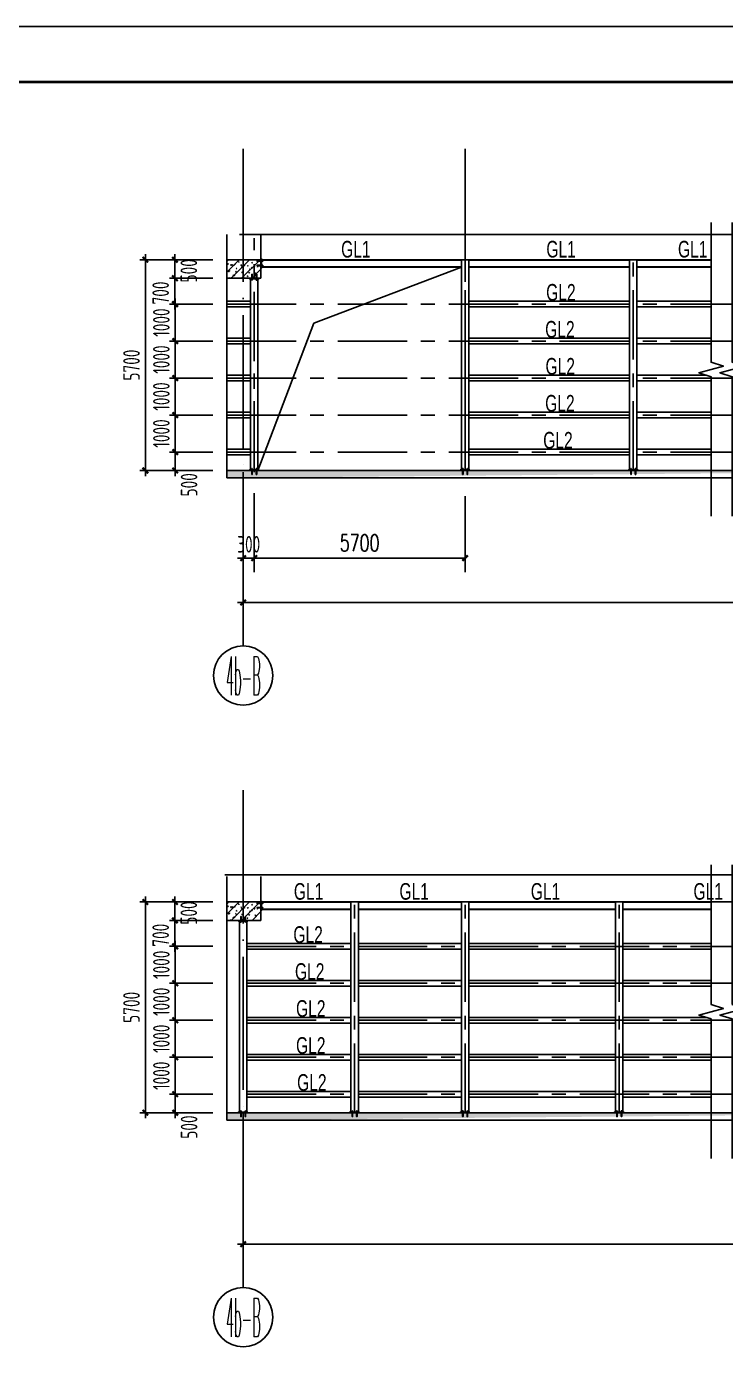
# Model space of a CAD drawing. Extents: x -803796 to -501762, y -1479216 to -846035.
# Drawn here: x -547859 to -528955, y -1169180 to -1133376 of the extents above; entities that cross this region are included whole.
import ezdxf
from ezdxf.enums import TextEntityAlignment as Align

# ---------------------------------------------------------------- set-up
doc = ezdxf.new("R2010")
doc.units = 0
doc.header["$LTSCALE"] = 1500
doc.linetypes.add('CENTER', pattern=[2, 1.25, -0.25, 0.25, -0.25])
doc.linetypes.add('XREF-GRID-04区$0$ACAD_ISO04W100', pattern=[30, 24, -3, 0, -3])
doc.layers.get('0').update_dxf_attribs({"linetype": 'CONTINUOUS'})
doc.layers.get('Defpoints').update_dxf_attribs({"linetype": 'CONTINUOUS'})
for name, color, linetype in [('AR-INT DECO', 140, 'CONTINUOUS'), ('AXIS', 253, 'CENTER'), ('BORDER', 7, 'CONTINUOUS'), ('DIM', 3, 'CONTINUOUS'), ('HATCH', 254, 'CONTINUOUS'), ('TEXT', 7, 'CONTINUOUS'), ('THIN', 7, 'CONTINUOUS'), ('XREF-GRID-01区$0$AXIS', 3, 'CONTINUOUS'), ('XREF-GRID-01区$0$PUB_DIM', 3, 'CONTINUOUS'), ('XREF-GRID-04区$0$A-DOTE', 14, 'XREF-GRID-04区$0$ACAD_ISO04W100')]:
    doc.layers.add(name, color=color, linetype=linetype)
doc.styles.add('TSSD_Dimension', font='Tssdeng.shx', dxfattribs={"width": 0.7, "bigfont": 'hztxt.shx'})
doc.styles.add('TSSD_Label', font='tj03-romans1.shx', dxfattribs={"width": 0.7, "bigfont": 'hztxt.shx'})
doc.styles.add('XREF-GRID-01区$0$_TCH_AXIS', font='COMPLEX', dxfattribs={"bigfont": 'GBCBIG'})
doc.styles.add('XREF-GRID-01区$0$_TCH_DIM_T3', font='SIMPLEX', dxfattribs={"width": 0.705882, "bigfont": 'GBCBIG'})
doc.dimstyles.new('TSSD_150_150', dxfattribs={"dimtxt": 450, "dimasz": 150, "dimexe": 150, "dimexo": 375, "dimgap": 150, "dimtad": 1, "dimdec": 0, "dimzin": 0, "dimdsep": 46, "dimtxsty": 'TSSD_Dimension', "dimblk": 'ARCHTICK', "dimblk1": 'ARCHTICK', "dimblk2": 'ARCHTICK', "dimcen": 0, "dimdle": 150, "dimclrt": 7, "dimadec": 0, "dimazin": 0, "dimtfac": 1, "dimtdec": 0, "dimtix": 1, "dimtmove": 2, "dimatfit": 3, "dimfxl": 1, "dimtolj": 1, "dimtzin": 0, "dimarcsym": 0})
doc.dimstyles.new('XREF-GRID-01区$0$_TCH_ARCH&&150', dxfattribs={"dimtxt": 446.25, "dimasz": 150, "dimexe": 375, "dimexo": 450, "dimgap": 189.375, "dimtad": 1, "dimdec": 0, "dimzin": 0, "dimdsep": 46, "dimtxsty": 'XREF-GRID-01区$0$_TCH_DIM_T3', "dimblk": 'XREF-GRID-01区$0$_ArchTick', "dimcen": 0.09, "dimclrt": 7, "dimazin": 2, "dimtfac": 1, "dimtdec": 0, "dimtix": 1, "dimtmove": 2, "dimatfit": 3, "dimfxl": 1, "dimtolj": 1, "dimtzin": 0, "dimarcsym": 0})

# ---------------------------------------------------------------- blocks, each defined once
blk = doc.blocks.new('_ArchTick')
at = {"color": 0, "linetype": 'ByBlock', "const_width": 0.4}
blk.add_lwpolyline([(-0.5, -0.5), (0.5, 0.5)], dxfattribs=at)
blk = doc.blocks.new('*D786')
at = {"layer": 'Defpoints', "color": 0, "transparency": 16777216}
for p in [(-543837, -1144883), (-542441, -1144883), (-542441, -1145383)]:
    blk.add_point(p, dxfattribs=at)
at = {"layer": 'DIM', "color": 0, "lineweight": -2, "transparency": 16777216}
for p, q in [((-542816, -1144883), (-543987, -1144883)), ((-543837, -1145533), (-543837, -1144733)), ((-542816, -1145383), (-543987, -1145383))]:
    blk.add_line(p, q, dxfattribs=at)
at = {"layer": 'DIM', "color": 0, "lineweight": -2, "transparency": 16777216, "xscale": 150, "yscale": 150, "zscale": 150}
for p, rotation in [((-543837, -1144883), 90), ((-543837, -1145383), 270)]:
    blk.add_blockref('_ArchTick', p, dxfattribs=dict(at, rotation=rotation))
at = {"layer": 'DIM', "color": 7, "transparency": 16777216, "insert": (-543462, -1145770), "char_height": 450, "attachment_point": 5, "rotation": 90, "style": 'TSSD_Dimension'}
blk.add_mtext('\\A1;500', dxfattribs=at)
blk = doc.blocks.new('*D787')
at = {"layer": 'Defpoints', "color": 0, "transparency": 16777216}
for p in [(-543837, -1143883), (-542441, -1143883), (-542441, -1144883)]:
    blk.add_point(p, dxfattribs=at)
at = {"layer": 'DIM', "color": 0, "lineweight": -2, "transparency": 16777216}
for p, q in [((-542816, -1143883), (-543987, -1143883)), ((-543837, -1143883), (-543837, -1143733)), ((-543837, -1144883), (-543837, -1143883)), ((-542816, -1144883), (-543987, -1144883)), ((-543837, -1144883), (-543837, -1145033))]:
    blk.add_line(p, q, dxfattribs=at)
at = {"layer": 'DIM', "color": 0, "lineweight": -2, "transparency": 16777216, "xscale": 150, "yscale": 150, "zscale": 150}
for p, rotation in [((-543837, -1143883), 270), ((-543837, -1144883), 90)]:
    blk.add_blockref('_ArchTick', p, dxfattribs=dict(at, rotation=rotation))
at = {"layer": 'DIM', "color": 7, "transparency": 16777216, "insert": (-544212, -1144383), "char_height": 450, "attachment_point": 5, "rotation": 90, "style": 'TSSD_Dimension'}
blk.add_mtext('\\A1;1000', dxfattribs=at)
blk = doc.blocks.new('*D788')
at = {"layer": 'Defpoints', "color": 0, "transparency": 16777216}
for p in [(-543837, -1142883), (-542441, -1142883), (-542441, -1143883)]:
    blk.add_point(p, dxfattribs=at)
at = {"layer": 'DIM', "color": 0, "lineweight": -2, "transparency": 16777216}
for p, q in [((-542816, -1142883), (-543987, -1142883)), ((-543837, -1142883), (-543837, -1142733)), ((-543837, -1143883), (-543837, -1142883)), ((-542816, -1143883), (-543987, -1143883)), ((-543837, -1143883), (-543837, -1144033))]:
    blk.add_line(p, q, dxfattribs=at)
at = {"layer": 'DIM', "color": 0, "lineweight": -2, "transparency": 16777216, "xscale": 150, "yscale": 150, "zscale": 150}
for p, rotation in [((-543837, -1142883), 270), ((-543837, -1143883), 90)]:
    blk.add_blockref('_ArchTick', p, dxfattribs=dict(at, rotation=rotation))
at = {"layer": 'DIM', "color": 7, "transparency": 16777216, "insert": (-544212, -1143383), "char_height": 450, "attachment_point": 5, "rotation": 90, "style": 'TSSD_Dimension'}
blk.add_mtext('\\A1;1000', dxfattribs=at)
blk = doc.blocks.new('*D789')
at = {"layer": 'Defpoints', "color": 0, "transparency": 16777216}
for p in [(-543837, -1141883), (-542441, -1141883), (-542441, -1142883)]:
    blk.add_point(p, dxfattribs=at)
at = {"layer": 'DIM', "color": 0, "lineweight": -2, "transparency": 16777216}
for p, q in [((-543837, -1141883), (-543837, -1141733)), ((-542816, -1141883), (-543987, -1141883)), ((-543837, -1142883), (-543837, -1141883)), ((-542816, -1142883), (-543987, -1142883)), ((-543837, -1142883), (-543837, -1143033))]:
    blk.add_line(p, q, dxfattribs=at)
at = {"layer": 'DIM', "color": 0, "lineweight": -2, "transparency": 16777216, "xscale": 150, "yscale": 150, "zscale": 150}
for p, rotation in [((-543837, -1141883), 270), ((-543837, -1142883), 90)]:
    blk.add_blockref('_ArchTick', p, dxfattribs=dict(at, rotation=rotation))
at = {"layer": 'DIM', "color": 7, "transparency": 16777216, "insert": (-544212, -1142383), "char_height": 450, "attachment_point": 5, "rotation": 90, "style": 'TSSD_Dimension'}
blk.add_mtext('\\A1;1000', dxfattribs=at)
blk = doc.blocks.new('*D790')
at = {"layer": 'Defpoints', "color": 0, "transparency": 16777216}
for p in [(-543837, -1140883), (-542441, -1140883), (-542441, -1141883)]:
    blk.add_point(p, dxfattribs=at)
at = {"layer": 'DIM', "color": 0, "lineweight": -2, "transparency": 16777216}
for p, q in [((-543837, -1140883), (-543837, -1140733)), ((-542816, -1140883), (-543987, -1140883)), ((-543837, -1141883), (-543837, -1140883)), ((-542816, -1141883), (-543987, -1141883)), ((-543837, -1141883), (-543837, -1142033))]:
    blk.add_line(p, q, dxfattribs=at)
at = {"layer": 'DIM', "color": 0, "lineweight": -2, "transparency": 16777216, "xscale": 150, "yscale": 150, "zscale": 150}
for p, rotation in [((-543837, -1140883), 270), ((-543837, -1141883), 90)]:
    blk.add_blockref('_ArchTick', p, dxfattribs=dict(at, rotation=rotation))
at = {"layer": 'DIM', "color": 7, "transparency": 16777216, "insert": (-544212, -1141383), "char_height": 450, "attachment_point": 5, "rotation": 90, "style": 'TSSD_Dimension'}
blk.add_mtext('\\A1;1000', dxfattribs=at)
blk = doc.blocks.new('*D791')
at = {"layer": 'Defpoints', "color": 0, "transparency": 16777216}
for p in [(-543844, -1140183), (-542441, -1140183), (-542441, -1140883)]:
    blk.add_point(p, dxfattribs=at)
at = {"layer": 'DIM', "color": 0, "lineweight": -2, "transparency": 16777216}
for p, q in [((-542816, -1140183), (-543994, -1140183)), ((-543844, -1141033), (-543844, -1140033)), ((-542816, -1140883), (-543994, -1140883))]:
    blk.add_line(p, q, dxfattribs=at)
at = {"layer": 'DIM', "color": 0, "lineweight": -2, "transparency": 16777216, "xscale": 150, "yscale": 150, "zscale": 150}
for p, rotation in [((-543844, -1140183), 90), ((-543844, -1140883), 270)]:
    blk.add_blockref('_ArchTick', p, dxfattribs=dict(at, rotation=rotation))
at = {"layer": 'DIM', "color": 7, "transparency": 16777216, "insert": (-544230, -1140583), "char_height": 450, "attachment_point": 5, "rotation": 90, "style": 'TSSD_Dimension'}
blk.add_mtext('\\A1;700', dxfattribs=at)
blk = doc.blocks.new('*D792')
at = {"layer": 'Defpoints', "color": 0, "transparency": 16777216}
for p in [(-542441, -1139683), (-544644, -1145383), (-542441, -1145383)]:
    blk.add_point(p, dxfattribs=at)
at = {"layer": 'DIM', "color": 0, "lineweight": -2, "transparency": 16777216}
for p, q in [((-544644, -1139533), (-544644, -1145533)), ((-542816, -1139683), (-544794, -1139683)), ((-542816, -1145383), (-544794, -1145383))]:
    blk.add_line(p, q, dxfattribs=at)
at = {"layer": 'DIM', "color": 0, "lineweight": -2, "transparency": 16777216, "xscale": 150, "yscale": 150, "zscale": 150}
for p, rotation in [((-544644, -1139683), 90), ((-544644, -1145383), 270)]:
    blk.add_blockref('_ArchTick', p, dxfattribs=dict(at, rotation=rotation))
at = {"layer": 'DIM', "color": 7, "transparency": 16777216, "insert": (-545019, -1142533), "char_height": 450, "attachment_point": 5, "rotation": 90, "style": 'TSSD_Dimension'}
blk.add_mtext('\\A1;5700', dxfattribs=at)
blk = doc.blocks.new('*D793')
at = {"layer": 'Defpoints', "color": 0, "transparency": 16777216}
for p in [(-542441, -1139683), (-543844, -1140183), (-542441, -1140183)]:
    blk.add_point(p, dxfattribs=at)
at = {"layer": 'DIM', "color": 0, "lineweight": -2, "transparency": 16777216}
for p, q in [((-543844, -1139533), (-543844, -1140333)), ((-542816, -1139683), (-543994, -1139683)), ((-542816, -1140183), (-543994, -1140183))]:
    blk.add_line(p, q, dxfattribs=at)
at = {"layer": 'DIM', "color": 0, "lineweight": -2, "transparency": 16777216, "xscale": 150, "yscale": 150, "zscale": 150}
for p, rotation in [((-543844, -1139683), 90), ((-543844, -1140183), 270)]:
    blk.add_blockref('_ArchTick', p, dxfattribs=dict(at, rotation=rotation))
at = {"layer": 'DIM', "color": 7, "transparency": 16777216, "insert": (-543469, -1139983), "char_height": 450, "attachment_point": 5, "rotation": 90, "style": 'TSSD_Dimension'}
blk.add_mtext('\\A1;500', dxfattribs=at)
blk = doc.blocks.new('A$C4FFD1A59')
at = {"layer": 'AR-INT DECO'}
for p, q in [((-513, 1623), (-513, 69)), ((-393, 1623), (-393, 69)), ((687, 1623), (687, 69)), ((807, 1623), (807, 69))]:
    blk.add_line(p, q, dxfattribs=at)
for points in [[(-1153, 1281), (1447, 1281), (1447, 1121), (-1153, 1121)], [(-513, 1623), (-393, 1623), (-393, 69), (-513, 69)], [(687, 1623), (807, 1623), (807, 69), (687, 69)]]:
    blk.add_lwpolyline(points, close=True, dxfattribs=at)
blk = doc.blocks.new('XREF-GRID-01区$0$_ArchTick')
at = {"color": 0, "linetype": 'ByBlock', "const_width": 0.4}
blk.add_lwpolyline([(-0.5, -0.5), (0.5, 0.5)], dxfattribs=at)
blk = doc.blocks.new('*D794')
at = {"layer": 'Defpoints', "color": 0, "transparency": 16777216}
for p in [(-541699, -1145625), (-535999, -1145625), (-535999, -1147753)]:
    blk.add_point(p, dxfattribs=at)
at = {"layer": 'XREF-GRID-01区$0$PUB_DIM', "color": 0, "lineweight": -2, "transparency": 16777216}
for p, q in [((-541699, -1146075), (-541699, -1148128)), ((-535999, -1146075), (-535999, -1148128)), ((-541699, -1147753), (-535999, -1147753))]:
    blk.add_line(p, q, dxfattribs=at)
at = {"layer": 'XREF-GRID-01区$0$PUB_DIM', "color": 0, "lineweight": -2, "transparency": 16777216, "xscale": 150, "yscale": 150, "zscale": 150, "rotation": 180}
blk.add_blockref('XREF-GRID-01区$0$_ArchTick', (-541699, -1147753), dxfattribs=at)
at = {"layer": 'XREF-GRID-01区$0$PUB_DIM', "color": 0, "lineweight": -2, "transparency": 16777216, "xscale": 150, "yscale": 150, "zscale": 150}
blk.add_blockref('XREF-GRID-01区$0$_ArchTick', (-535999, -1147753), dxfattribs=at)
at = {"layer": 'XREF-GRID-01区$0$PUB_DIM', "color": 7, "transparency": 16777216, "insert": (-538849, -1147341), "char_height": 446.2, "attachment_point": 5, "style": 'XREF-GRID-01区$0$_TCH_DIM_T3'}
blk.add_mtext('\\A1;5700', dxfattribs=at)
blk = doc.blocks.new('*D795')
at = {"layer": 'Defpoints', "color": 0, "transparency": 16777216}
for p in [(-541999, -1145156), (-510289, -1145156), (-510289, -1148953)]:
    blk.add_point(p, dxfattribs=at)
at = {"layer": 'DIM', "color": 0, "lineweight": -2, "transparency": 16777216}
for p, q in [((-541999, -1145531), (-541999, -1149103)), ((-510289, -1145531), (-510289, -1149103)), ((-542149, -1148953), (-510139, -1148953))]:
    blk.add_line(p, q, dxfattribs=at)
at = {"layer": 'DIM', "color": 0, "lineweight": -2, "transparency": 16777216, "xscale": 150, "yscale": 150, "zscale": 150, "rotation": 180}
blk.add_blockref('_ArchTick', (-541999, -1148953), dxfattribs=at)
at = {"layer": 'DIM', "color": 0, "lineweight": -2, "transparency": 16777216, "xscale": 150, "yscale": 150, "zscale": 150}
blk.add_blockref('_ArchTick', (-510289, -1148953), dxfattribs=at)
at = {"layer": 'DIM', "color": 7, "transparency": 16777216, "insert": (-526144, -1148578), "char_height": 450, "attachment_point": 5, "style": 'TSSD_Dimension'}
blk.add_mtext('\\A1;25500', dxfattribs=at)
blk = doc.blocks.new('*D812')
at = {"layer": 'Defpoints', "color": 0, "transparency": 16777216}
for p in [(-541999, -1162507), (-510289, -1162507), (-510289, -1166305)]:
    blk.add_point(p, dxfattribs=at)
at = {"layer": 'DIM', "color": 0, "lineweight": -2, "transparency": 16777216}
for p, q in [((-541999, -1162882), (-541999, -1166455)), ((-510289, -1162882), (-510289, -1166455)), ((-542149, -1166305), (-510139, -1166305))]:
    blk.add_line(p, q, dxfattribs=at)
at = {"layer": 'DIM', "color": 0, "lineweight": -2, "transparency": 16777216, "xscale": 150, "yscale": 150, "zscale": 150, "rotation": 180}
blk.add_blockref('_ArchTick', (-541999, -1166305), dxfattribs=at)
at = {"layer": 'DIM', "color": 0, "lineweight": -2, "transparency": 16777216, "xscale": 150, "yscale": 150, "zscale": 150}
blk.add_blockref('_ArchTick', (-510289, -1166305), dxfattribs=at)
at = {"layer": 'DIM', "color": 7, "transparency": 16777216, "insert": (-526144, -1165930), "char_height": 450, "attachment_point": 5, "style": 'TSSD_Dimension'}
blk.add_mtext('\\A1;25500', dxfattribs=at)
blk = doc.blocks.new('*D813')
at = {"layer": 'Defpoints', "color": 0, "transparency": 16777216}
for p in [(-541999, -1145625), (-541699, -1145625), (-541999, -1147753)]:
    blk.add_point(p, dxfattribs=at)
at = {"layer": 'DIM', "color": 0, "lineweight": -2, "transparency": 16777216}
for p, q in [((-541999, -1146000), (-541999, -1147903)), ((-541699, -1146000), (-541699, -1147903)), ((-541999, -1147753), (-542149, -1147753)), ((-541699, -1147753), (-541999, -1147753)), ((-541699, -1147753), (-541549, -1147753))]:
    blk.add_line(p, q, dxfattribs=at)
at = {"layer": 'DIM', "color": 0, "lineweight": -2, "transparency": 16777216, "xscale": 150, "yscale": 150, "zscale": 150}
blk.add_blockref('_ArchTick', (-541999, -1147753), dxfattribs=at)
at = {"layer": 'DIM', "color": 0, "lineweight": -2, "transparency": 16777216, "xscale": 150, "yscale": 150, "zscale": 150, "rotation": 180}
blk.add_blockref('_ArchTick', (-541699, -1147753), dxfattribs=at)
at = {"layer": 'DIM', "color": 7, "transparency": 16777216, "insert": (-541849, -1147378), "char_height": 450, "attachment_point": 5, "style": 'TSSD_Dimension'}
blk.add_mtext('\\A1;300', dxfattribs=at)
blk = doc.blocks.new('*D814')
at = {"layer": 'Defpoints', "color": 0, "transparency": 16777216}
for p in [(-543837, -1162250), (-542441, -1162250), (-542441, -1162750)]:
    blk.add_point(p, dxfattribs=at)
at = {"layer": 'DIM', "color": 0, "lineweight": -2, "transparency": 16777216}
for p, q in [((-543837, -1162900), (-543837, -1162100)), ((-542816, -1162250), (-543987, -1162250)), ((-542816, -1162750), (-543987, -1162750))]:
    blk.add_line(p, q, dxfattribs=at)
at = {"layer": 'DIM', "color": 0, "lineweight": -2, "transparency": 16777216, "xscale": 150, "yscale": 150, "zscale": 150}
for p, rotation in [((-543837, -1162250), 90), ((-543837, -1162750), 270)]:
    blk.add_blockref('_ArchTick', p, dxfattribs=dict(at, rotation=rotation))
at = {"layer": 'DIM', "color": 7, "transparency": 16777216, "insert": (-543462, -1163138), "char_height": 450, "attachment_point": 5, "rotation": 90, "style": 'TSSD_Dimension'}
blk.add_mtext('\\A1;500', dxfattribs=at)
blk = doc.blocks.new('*D815')
at = {"layer": 'Defpoints', "color": 0, "transparency": 16777216}
for p in [(-543837, -1161250), (-542441, -1161250), (-542441, -1162250)]:
    blk.add_point(p, dxfattribs=at)
at = {"layer": 'DIM', "color": 0, "lineweight": -2, "transparency": 16777216}
for p, q in [((-543837, -1161250), (-543837, -1161100)), ((-542816, -1161250), (-543987, -1161250)), ((-543837, -1162250), (-543837, -1161250)), ((-542816, -1162250), (-543987, -1162250)), ((-543837, -1162250), (-543837, -1162400))]:
    blk.add_line(p, q, dxfattribs=at)
at = {"layer": 'DIM', "color": 0, "lineweight": -2, "transparency": 16777216, "xscale": 150, "yscale": 150, "zscale": 150}
for p, rotation in [((-543837, -1161250), 270), ((-543837, -1162250), 90)]:
    blk.add_blockref('_ArchTick', p, dxfattribs=dict(at, rotation=rotation))
at = {"layer": 'DIM', "color": 7, "transparency": 16777216, "insert": (-544212, -1161750), "char_height": 450, "attachment_point": 5, "rotation": 90, "style": 'TSSD_Dimension'}
blk.add_mtext('\\A1;1000', dxfattribs=at)
blk = doc.blocks.new('*D816')
at = {"layer": 'Defpoints', "color": 0, "transparency": 16777216}
for p in [(-543837, -1160250), (-542441, -1160250), (-542441, -1161250)]:
    blk.add_point(p, dxfattribs=at)
at = {"layer": 'DIM', "color": 0, "lineweight": -2, "transparency": 16777216}
for p, q in [((-542816, -1160250), (-543987, -1160250)), ((-543837, -1160250), (-543837, -1160100)), ((-543837, -1161250), (-543837, -1160250)), ((-542816, -1161250), (-543987, -1161250)), ((-543837, -1161250), (-543837, -1161400))]:
    blk.add_line(p, q, dxfattribs=at)
at = {"layer": 'DIM', "color": 0, "lineweight": -2, "transparency": 16777216, "xscale": 150, "yscale": 150, "zscale": 150}
for p, rotation in [((-543837, -1160250), 270), ((-543837, -1161250), 90)]:
    blk.add_blockref('_ArchTick', p, dxfattribs=dict(at, rotation=rotation))
at = {"layer": 'DIM', "color": 7, "transparency": 16777216, "insert": (-544212, -1160750), "char_height": 450, "attachment_point": 5, "rotation": 90, "style": 'TSSD_Dimension'}
blk.add_mtext('\\A1;1000', dxfattribs=at)
blk = doc.blocks.new('*D817')
at = {"layer": 'Defpoints', "color": 0, "transparency": 16777216}
for p in [(-543837, -1159250), (-542441, -1159250), (-542441, -1160250)]:
    blk.add_point(p, dxfattribs=at)
at = {"layer": 'DIM', "color": 0, "lineweight": -2, "transparency": 16777216}
for p, q in [((-542816, -1159250), (-543987, -1159250)), ((-543837, -1159250), (-543837, -1159100)), ((-543837, -1160250), (-543837, -1159250)), ((-542816, -1160250), (-543987, -1160250)), ((-543837, -1160250), (-543837, -1160400))]:
    blk.add_line(p, q, dxfattribs=at)
at = {"layer": 'DIM', "color": 0, "lineweight": -2, "transparency": 16777216, "xscale": 150, "yscale": 150, "zscale": 150}
for p, rotation in [((-543837, -1159250), 270), ((-543837, -1160250), 90)]:
    blk.add_blockref('_ArchTick', p, dxfattribs=dict(at, rotation=rotation))
at = {"layer": 'DIM', "color": 7, "transparency": 16777216, "insert": (-544212, -1159750), "char_height": 450, "attachment_point": 5, "rotation": 90, "style": 'TSSD_Dimension'}
blk.add_mtext('\\A1;1000', dxfattribs=at)
blk = doc.blocks.new('*D818')
at = {"layer": 'Defpoints', "color": 0, "transparency": 16777216}
for p in [(-543837, -1158250), (-542441, -1158250), (-542441, -1159250)]:
    blk.add_point(p, dxfattribs=at)
at = {"layer": 'DIM', "color": 0, "lineweight": -2, "transparency": 16777216}
for p, q in [((-542816, -1158250), (-543987, -1158250)), ((-543837, -1158250), (-543837, -1158100)), ((-543837, -1159250), (-543837, -1158250)), ((-542816, -1159250), (-543987, -1159250)), ((-543837, -1159250), (-543837, -1159400))]:
    blk.add_line(p, q, dxfattribs=at)
at = {"layer": 'DIM', "color": 0, "lineweight": -2, "transparency": 16777216, "xscale": 150, "yscale": 150, "zscale": 150}
for p, rotation in [((-543837, -1158250), 270), ((-543837, -1159250), 90)]:
    blk.add_blockref('_ArchTick', p, dxfattribs=dict(at, rotation=rotation))
at = {"layer": 'DIM', "color": 7, "transparency": 16777216, "insert": (-544212, -1158750), "char_height": 450, "attachment_point": 5, "rotation": 90, "style": 'TSSD_Dimension'}
blk.add_mtext('\\A1;1000', dxfattribs=at)
blk = doc.blocks.new('*D819')
at = {"layer": 'Defpoints', "color": 0, "transparency": 16777216}
for p in [(-543844, -1157550), (-542441, -1157550), (-542441, -1158250)]:
    blk.add_point(p, dxfattribs=at)
at = {"layer": 'DIM', "color": 0, "lineweight": -2, "transparency": 16777216}
for p, q in [((-542816, -1157550), (-543994, -1157550)), ((-543844, -1158400), (-543844, -1157400)), ((-542816, -1158250), (-543994, -1158250))]:
    blk.add_line(p, q, dxfattribs=at)
at = {"layer": 'DIM', "color": 0, "lineweight": -2, "transparency": 16777216, "xscale": 150, "yscale": 150, "zscale": 150}
for p, rotation in [((-543844, -1157550), 90), ((-543844, -1158250), 270)]:
    blk.add_blockref('_ArchTick', p, dxfattribs=dict(at, rotation=rotation))
at = {"layer": 'DIM', "color": 7, "transparency": 16777216, "insert": (-544230, -1157950), "char_height": 450, "attachment_point": 5, "rotation": 90, "style": 'TSSD_Dimension'}
blk.add_mtext('\\A1;700', dxfattribs=at)
blk = doc.blocks.new('*D820')
at = {"layer": 'Defpoints', "color": 0, "transparency": 16777216}
for p in [(-542441, -1157050), (-544644, -1162750), (-542441, -1162750)]:
    blk.add_point(p, dxfattribs=at)
at = {"layer": 'DIM', "color": 0, "lineweight": -2, "transparency": 16777216}
for p, q in [((-542816, -1157050), (-544794, -1157050)), ((-544644, -1156900), (-544644, -1162900)), ((-542816, -1162750), (-544794, -1162750))]:
    blk.add_line(p, q, dxfattribs=at)
at = {"layer": 'DIM', "color": 0, "lineweight": -2, "transparency": 16777216, "xscale": 150, "yscale": 150, "zscale": 150}
for p, rotation in [((-544644, -1157050), 90), ((-544644, -1162750), 270)]:
    blk.add_blockref('_ArchTick', p, dxfattribs=dict(at, rotation=rotation))
at = {"layer": 'DIM', "color": 7, "transparency": 16777216, "insert": (-545019, -1159900), "char_height": 450, "attachment_point": 5, "rotation": 90, "style": 'TSSD_Dimension'}
blk.add_mtext('\\A1;5700', dxfattribs=at)
blk = doc.blocks.new('*D821')
at = {"layer": 'Defpoints', "color": 0, "transparency": 16777216}
for p in [(-542441, -1157050), (-543844, -1157550), (-542441, -1157550)]:
    blk.add_point(p, dxfattribs=at)
at = {"layer": 'DIM', "color": 0, "lineweight": -2, "transparency": 16777216}
for p, q in [((-542816, -1157050), (-543994, -1157050)), ((-543844, -1156900), (-543844, -1157700)), ((-542816, -1157550), (-543994, -1157550))]:
    blk.add_line(p, q, dxfattribs=at)
at = {"layer": 'DIM', "color": 0, "lineweight": -2, "transparency": 16777216, "xscale": 150, "yscale": 150, "zscale": 150}
for p, rotation in [((-543844, -1157050), 90), ((-543844, -1157550), 270)]:
    blk.add_blockref('_ArchTick', p, dxfattribs=dict(at, rotation=rotation))
at = {"layer": 'DIM', "color": 7, "transparency": 16777216, "insert": (-543469, -1157350), "char_height": 450, "attachment_point": 5, "rotation": 90, "style": 'TSSD_Dimension'}
blk.add_mtext('\\A1;500', dxfattribs=at)

msp = doc.modelspace()

# ---------------------------------------------------------------- hatches: boundary and pattern name
at = {"layer": 'HATCH'}
h = msp.add_hatch(dxfattribs=at)
h.set_pattern_fill('ARMOREDW', color=256, scale=25, style=0)
h.set_pattern_definition([(50, (11384.17, -278174.54), (179.315046, -15.688034), [18.75, -206.25]), (355, (11384.17, -278174.54), (-34.687833, 188.048033), [15, -165]), (100.4514, (11399.11, -278175.85), (144.627345, 172.359886), [15.935047, -175.285528]), (46.1842, (11384.17, -278124.54), (266.81026, -41.379754), [28.125, -309.375]), (96.6356, (11406.4, -278128), (233.665676, 243.52947), [23.90257, -262.92825]), (351.1842, (11384.17, -278124.54), (233.66549, 243.52965), [22.5, -247.5]), (21, (11409.17, -278137.04), (149.226763, -100.654723), [18.75, -206.25]), (326, (11409.17, -278137.04), (60.828833, 181.28751), [15, -165]), (71.4514, (11421.6, -278145.43), (210.055657, 80.632624), [15.935047, -175.285528]), (45, (11384.17, -278174.54), (-141.421356, 141.421356), [])])
h.paths.add_polyline_path([(-541517.9, -1139683.3), (-541517.9, -1140183.3), (-542441.3, -1140183.3), (-542441.3, -1139683.3)])
h = msp.add_hatch(dxfattribs=at)
h.set_pattern_fill('ARMOREDW', color=256, scale=25, style=0)
h.set_pattern_definition([(50, (8776.54, -278174.54), (179.315046, -15.688034), [18.75, -206.25]), (355, (8776.54, -278174.54), (-34.687833, 188.048033), [15, -165]), (100.4514, (8791.48, -278175.85), (144.627345, 172.359886), [15.935047, -175.285528]), (46.1842, (8776.54, -278124.54), (266.81026, -41.379754), [28.125, -309.375]), (96.6356, (8798.77, -278128), (233.665676, 243.52947), [23.90257, -262.92825]), (351.1842, (8776.54, -278124.54), (233.66549, 243.52965), [22.5, -247.5]), (21, (8801.54, -278137.04), (149.226763, -100.654723), [18.75, -206.25]), (326, (8801.54, -278137.04), (60.828833, 181.28751), [15, -165]), (71.4514, (8813.97, -278145.43), (210.055657, 80.632624), [15.935047, -175.285528]), (45, (8776.54, -278174.54), (-141.421356, 141.421356), [])])
h.paths.add_polyline_path([(-528644.9, -1145383.3), (-528644.9, -1145583.3), (-509851.7, -1145583.3), (-509851.7, -1145383.3)])
edge = h.paths.add_edge_path()
edge.add_line((-542441.3, -1145383.3), (-542441.3, -1145583.3))
edge.add_line((-542441.3, -1145583.3), (-520976.4, -1145383.3))
edge.add_line((-520976.4, -1145383.3), (-541973, -1145383.3))
edge.add_line((-541973, -1145383.3), (-536618, -1145383.3))
edge.add_line((-536618, -1145383.3), (-529177.2, -1145383.3))
h = msp.add_hatch(dxfattribs=at)
h.set_pattern_fill('ARMOREDW', color=256, scale=25, style=0)
h.set_pattern_definition([(50, (11384.17, -295541.69), (179.315046, -15.688034), [18.75, -206.25]), (355, (11384.17, -295541.69), (-34.687833, 188.048033), [15, -165]), (100.4514, (11399.11, -295543), (144.627345, 172.359886), [15.935047, -175.285528]), (46.1842, (11384.17, -295491.69), (266.81026, -41.379754), [28.125, -309.375]), (96.6356, (11406.4, -295495.14), (233.665676, 243.52947), [23.90257, -262.92825]), (351.1842, (11384.17, -295491.7), (233.66549, 243.52965), [22.5, -247.5]), (21, (11409.17, -295504.19), (149.226763, -100.654723), [18.75, -206.25]), (326, (11409.17, -295504.19), (60.828833, 181.28751), [15, -165]), (71.4514, (11421.6, -295512.58), (210.055657, 80.632624), [15.935047, -175.285528]), (45, (11384.17, -295541.69), (-141.421356, 141.421356), [])])
h.paths.add_polyline_path([(-541517.9, -1157050.4), (-541517.9, -1157550.4), (-542441.3, -1157550.4), (-542441.3, -1157050.4)])
h = msp.add_hatch(dxfattribs=at)
h.set_pattern_fill('ARMOREDW', color=256, scale=25, style=0)
h.set_pattern_definition([(50, (8776.54, -295541.69), (179.315046, -15.688034), [18.75, -206.25]), (355, (8776.54, -295541.69), (-34.687833, 188.048033), [15, -165]), (100.4514, (8791.48, -295543), (144.627345, 172.359886), [15.935047, -175.285528]), (46.1842, (8776.54, -295491.69), (266.81026, -41.379754), [28.125, -309.375]), (96.6356, (8798.77, -295495.14), (233.665676, 243.52947), [23.90257, -262.92825]), (351.1842, (8776.54, -295491.7), (233.66549, 243.52965), [22.5, -247.5]), (21, (8801.54, -295504.19), (149.226763, -100.654723), [18.75, -206.25]), (326, (8801.54, -295504.19), (60.828833, 181.28751), [15, -165]), (71.4514, (8813.97, -295512.58), (210.055657, 80.632624), [15.935047, -175.285528]), (45, (8776.54, -295541.69), (-141.421356, 141.421356), [])])
h.paths.add_polyline_path([(-528644.9, -1162750.4), (-528644.9, -1162950.4), (-509851.7, -1162950.4), (-509851.7, -1162750.4)])
edge = h.paths.add_edge_path()
edge.add_line((-542441.3, -1162750.4), (-542441.3, -1162950.4))
edge.add_line((-542441.3, -1162950.4), (-520976.4, -1162750.4))
edge.add_line((-520976.4, -1162750.4), (-541973, -1162750.4))
edge.add_line((-541973, -1162750.4), (-536618, -1162750.4))
edge.add_line((-536618, -1162750.4), (-529177.2, -1162750.4))

# ---------------------------------------------------------------- linework, layer by layer
for p, q in [((-540086.7, -1141399.1, -3.1), (-536098.6, -1139883.3, -3.1)), ((-541598.6, -1145383.3, -3.1), (-540086.7, -1141399.1, -3.1))]:
    msp.add_line(p, q)
at = {"layer": 'AR-INT DECO'}
for p, q in [((-542441.3, -1145583.3, -3.1), (-542441.3, -1138997.4, -3.1)), ((-541517.9, -1140183.3, -3.1), (-541517.9, -1138997.4, -3.1)), ((-541517.9, -1139683.3, -3.1), (-542441.3, -1139683.3, -3.1)), ((-542057.2, -1139683.3, -3.1), (-541517.9, -1139683.3, -3.1)), ((-541501.9, -1139683.3, -3.1), (-529344.1, -1139683.3, -3.1)), ((-541501.9, -1139691.3, -3.1), (-536098.6, -1139691.3, -3.1)), ((-541501.9, -1139875.3, -3.1), (-536098.6, -1139875.3, -3.1)), ((-541501.9, -1139883.3, -3.1), (-536098.6, -1139883.3, -3.1)), ((-536098.6, -1145383.3, -3.1), (-536098.6, -1139683.3, -3.1)), ((-536057.2, -1139683.3, -3.1), (-535857.2, -1139683.3, -3.1)), ((-535898.6, -1145383.3, -3.1), (-535898.6, -1139683.3, -3.1)), ((-535898.6, -1139691.3, -3.1), (-531549.6, -1139691.3, -3.1)), ((-535898.6, -1139875.3, -3.1), (-531549.6, -1139875.3, -3.1)), ((-535898.6, -1139883.3, -3.1), (-531549.6, -1139883.3, -3.1)), ((-531549.6, -1145383.3, -3.1), (-531549.6, -1139683.3, -3.1)), ((-531349.6, -1145383.3, -3.1), (-531349.6, -1139683.3, -3.1)), ((-531349.6, -1139683.3, -3.1), (-531308.2, -1139683.3, -3.1)), ((-531349.6, -1139691.3, -3.1), (-529344.1, -1139691.3, -3.1)), ((-531349.6, -1139875.3, -3.1), (-529344.1, -1139875.3, -3.1)), ((-531349.6, -1139883.3, -3.1), (-529344.1, -1139883.3, -3.1)), ((-541517.9, -1140183.3, -3.1), (-542441.3, -1140183.3, -3.1)), ((-541798.6, -1145383.3, -3.1), (-541798.6, -1140183.3, -3.1)), ((-541598.6, -1145383.3, -3.1), (-541598.6, -1140183.3, -3.1)), ((-542441.3, -1140807.3, -3.1), (-541798.6, -1140807.3, -3.1)), ((-542441.3, -1140959.3, -3.1), (-541798.6, -1140959.3, -3.1)), ((-535898.6, -1140807.3, -3.1), (-531549.6, -1140807.3, -3.1)), ((-535898.6, -1140959.3, -3.1), (-531549.6, -1140959.3, -3.1)), ((-531349.6, -1140807.3, -3.1), (-529344.1, -1140807.3, -3.1)), ((-531349.6, -1140959.3, -3.1), (-529344.1, -1140959.3, -3.1)), ((-542441.3, -1141807.3, -3.1), (-541798.6, -1141807.3, -3.1)), ((-535898.6, -1141807.3, -3.1), (-531549.6, -1141807.3, -3.1)), ((-531349.6, -1141807.3, -3.1), (-529344.1, -1141807.3, -3.1)), ((-542441.3, -1141959.3, -3.1), (-541798.6, -1141959.3, -3.1)), ((-535898.6, -1141959.3, -3.1), (-531549.6, -1141959.3, -3.1)), ((-531349.6, -1141959.3, -3.1), (-529344.1, -1141959.3, -3.1)), ((-542441.3, -1142807.3, -3.1), (-541798.6, -1142807.3, -3.1)), ((-535898.6, -1142807.3, -3.1), (-531549.6, -1142807.3, -3.1)), ((-531349.6, -1142807.3, -3.1), (-529465.9, -1142807.3, -3.1)), ((-542441.3, -1142959.3, -3.1), (-541798.6, -1142959.3, -3.1)), ((-535898.6, -1142959.3, -3.1), (-531549.6, -1142959.3, -3.1)), ((-531349.6, -1142959.3, -3.1), (-529344.1, -1142959.3, -3.1)), ((-542441.3, -1143807.3, -3.1), (-541798.6, -1143807.3, -3.1)), ((-535898.6, -1143807.3, -3.1), (-531549.6, -1143807.3, -3.1)), ((-531349.6, -1143807.3, -3.1), (-529344.1, -1143807.3, -3.1)), ((-542441.3, -1143959.3, -3.1), (-541798.6, -1143959.3, -3.1)), ((-535898.6, -1143959.3, -3.1), (-531549.6, -1143959.3, -3.1)), ((-531349.6, -1143959.3, -3.1), (-529344.1, -1143959.3, -3.1)), ((-542441.3, -1144807.3, -3.1), (-541798.6, -1144807.3, -3.1)), ((-542441.3, -1144959.3, -3.1), (-541798.6, -1144959.3, -3.1)), ((-535898.6, -1144807.3, -3.1), (-531549.6, -1144807.3, -3.1)), ((-535898.6, -1144959.3, -3.1), (-531549.6, -1144959.3, -3.1)), ((-531349.6, -1144807.3, -3.1), (-529344.1, -1144807.3, -3.1)), ((-531349.6, -1144959.3, -3.1), (-529344.1, -1144959.3, -3.1)), ((-542441.3, -1145383.3, -3.1), (-518902.9, -1145383.3, -3.1)), ((-542441.3, -1145583.3, -3.1), (-518902.9, -1145583.3, -3.1)), ((-542441.3, -1162950.4, -3.1), (-542441.3, -1156364.5, -3.1)), ((-541517.9, -1157550.4, -3.1), (-541517.9, -1156364.5, -3.1)), ((-541517.9, -1157050.4, -3.1), (-542441.3, -1157050.4, -3.1)), ((-542057.2, -1157050.4, -3.1), (-541517.9, -1157050.4, -3.1)), ((-541501.9, -1157050.4, -3.1), (-526854.8, -1157050.4, -3.1)), ((-541501.9, -1157058.4, -3.1), (-539084.8, -1157058.4, -3.1)), ((-539084.8, -1162750.4, -3.1), (-539084.8, -1157050.4, -3.1)), ((-539084.8, -1157050.4, -3.1), (-538884.8, -1157050.4, -3.1)), ((-538884.8, -1162750.4, -3.1), (-538884.8, -1157050.4, -3.1)), ((-538884.8, -1157058.4, -3.1), (-536098.6, -1157058.4, -3.1)), ((-536098.6, -1162750.4, -3.1), (-536098.6, -1157050.4, -3.1)), ((-536098.6, -1157050.4, -3.1), (-535898.6, -1157050.4, -3.1)), ((-535898.6, -1162750.4, -3.1), (-535898.6, -1157050.4, -3.1)), ((-535898.6, -1157058.4, -3.1), (-531929, -1157058.4, -3.1)), ((-531929, -1162750.4, -3.1), (-531929, -1157050.4, -3.1)), ((-531929, -1157050.4, -3.1), (-531729, -1157050.4, -3.1)), ((-531729, -1162750.4, -3.1), (-531729, -1157050.4, -3.1)), ((-531729, -1157058.4, -3.1), (-529344.1, -1157058.4, -3.1)), ((-541517.9, -1157550.4, -3.1), (-542441.3, -1157550.4, -3.1)), ((-542098.6, -1162750.4, -3.1), (-542098.6, -1157550.4, -3.1)), ((-541898.6, -1162750.4, -3.1), (-541898.6, -1157550.4, -3.1)), ((-541501.9, -1157242.4, -3.1), (-539084.8, -1157242.4, -3.1)), ((-541501.9, -1157250.4, -3.1), (-539084.8, -1157250.4, -3.1)), ((-538884.8, -1157242.4, -3.1), (-536098.6, -1157242.4, -3.1)), ((-538884.8, -1157250.4, -3.1), (-536098.6, -1157250.4, -3.1)), ((-535898.6, -1157242.4, -3.1), (-531929, -1157242.4, -3.1)), ((-535898.6, -1157250.4, -3.1), (-531929, -1157250.4, -3.1)), ((-531729, -1157242.4, -3.1), (-529344.1, -1157242.4, -3.1)), ((-531729, -1157250.4, -3.1), (-529344.1, -1157250.4, -3.1)), ((-541898.6, -1158174.4, -3.1), (-539084.8, -1158174.4, -3.1)), ((-538884.8, -1158174.4, -3.1), (-536098.6, -1158174.4, -3.1)), ((-535898.6, -1158174.4, -3.1), (-531929, -1158174.4, -3.1)), ((-531729, -1158174.4, -3.1), (-529344.1, -1158174.4, -3.1)), ((-541898.6, -1158326.4, -3.1), (-539084.8, -1158326.4, -3.1)), ((-538884.8, -1158326.4, -3.1), (-536098.6, -1158326.4, -3.1)), ((-535898.6, -1158326.4, -3.1), (-531929, -1158326.4, -3.1)), ((-531729, -1158326.4, -3.1), (-529344.1, -1158326.4, -3.1)), ((-541898.6, -1159174.4, -3.1), (-539084.8, -1159174.4, -3.1)), ((-541898.6, -1159326.4, -3.1), (-539084.8, -1159326.4, -3.1)), ((-538884.8, -1159174.4, -3.1), (-536098.6, -1159174.4, -3.1)), ((-538884.8, -1159326.4, -3.1), (-536098.6, -1159326.4, -3.1)), ((-535898.6, -1159174.4, -3.1), (-531929, -1159174.4, -3.1)), ((-535898.6, -1159326.4, -3.1), (-531929, -1159326.4, -3.1)), ((-531729, -1159174.4, -3.1), (-529344.1, -1159174.4, -3.1)), ((-531729, -1159326.4, -3.1), (-529344.1, -1159326.4, -3.1)), ((-541898.6, -1160174.4, -3.1), (-539084.8, -1160174.4, -3.1)), ((-541898.6, -1160326.4, -3.1), (-539084.8, -1160326.4, -3.1)), ((-538884.8, -1160174.4, -3.1), (-536098.6, -1160174.4, -3.1)), ((-538884.8, -1160326.4, -3.1), (-536098.6, -1160326.4, -3.1)), ((-535898.6, -1160174.4, -3.1), (-531929, -1160174.4, -3.1)), ((-535898.6, -1160326.4, -3.1), (-531929, -1160326.4, -3.1)), ((-531729, -1160174.4, -3.1), (-529465.9, -1160174.4, -3.1)), ((-531729, -1160326.4, -3.1), (-529344.1, -1160326.4, -3.1)), ((-541898.6, -1161174.4, -3.1), (-539084.8, -1161174.4, -3.1)), ((-541898.6, -1161326.4, -3.1), (-539084.8, -1161326.4, -3.1)), ((-538884.8, -1161174.4, -3.1), (-536098.6, -1161174.4, -3.1)), ((-538884.8, -1161326.4, -3.1), (-536098.6, -1161326.4, -3.1)), ((-535898.6, -1161174.4, -3.1), (-531929, -1161174.4, -3.1)), ((-535898.6, -1161326.4, -3.1), (-531929, -1161326.4, -3.1)), ((-531729, -1161174.4, -3.1), (-529344.1, -1161174.4, -3.1)), ((-531729, -1161326.4, -3.1), (-529344.1, -1161326.4, -3.1)), ((-541898.6, -1162174.4, -3.1), (-539084.8, -1162174.4, -3.1)), ((-538884.8, -1162174.4, -3.1), (-536098.6, -1162174.4, -3.1)), ((-535898.6, -1162174.4, -3.1), (-531929, -1162174.4, -3.1)), ((-531729, -1162174.4, -3.1), (-529344.1, -1162174.4, -3.1)), ((-541898.6, -1162326.4, -3.1), (-539084.8, -1162326.4, -3.1)), ((-538884.8, -1162326.4, -3.1), (-536098.6, -1162326.4, -3.1)), ((-535898.6, -1162326.4, -3.1), (-531929, -1162326.4, -3.1)), ((-531729, -1162326.4, -3.1), (-529344.1, -1162326.4, -3.1)), ((-542441.3, -1162750.4, -3.1), (-519282.3, -1162750.4, -3.1)), ((-542441.3, -1162950.4, -3.1), (-519282.3, -1162950.4, -3.1))]:
    msp.add_line(p, q, dxfattribs=at)
at = {"layer": 'AXIS'}
for p, q in [((-541698.6, -1145424.9, -3.1), (-541698.6, -1139100.7, -3.1)), ((-535998.6, -1145383.3, -3.1), (-535998.6, -1139683.3, -3.1)), ((-531449.6, -1145383.3, -3.1), (-531449.6, -1139683.3, -3.1)), ((-542441.3, -1140883.3, -3.1), (-509688.6, -1140883.3, -3.1)), ((-541698.6, -1145383.3, -3.1), (-541698.6, -1141283.3, -3.1)), ((-542441.3, -1141883.3, -3.1), (-509688.6, -1141883.3, -3.1)), ((-542441.3, -1142883.3, -3.1), (-509688.6, -1142883.3, -3.1)), ((-542441.3, -1143883.3, -3.1), (-509688.6, -1143883.3, -3.1)), ((-542441.3, -1144883.3, -3.1), (-518902.9, -1144883.3, -3.1)), ((-542098.6, -1145383.3, -3.1), (-518902.9, -1145383.3, -3.1)), ((-538984.8, -1162750.4, -3.1), (-538984.8, -1157050.4, -3.1)), ((-535998.6, -1162750.4, -3.1), (-535998.6, -1157050.4, -3.1)), ((-531829, -1162750.4, -3.1), (-531829, -1157050.4, -3.1)), ((-541898.6, -1158250.4, -3.1), (-509688.6, -1158250.4, -3.1)), ((-541898.6, -1159250.4, -3.1), (-509688.6, -1159250.4, -3.1)), ((-541898.6, -1160250.4, -3.1), (-509688.6, -1160250.4, -3.1)), ((-541898.6, -1161250.4, -3.1), (-509688.6, -1161250.4, -3.1)), ((-541898.6, -1162250.4, -3.1), (-519282.3, -1162250.4, -3.1)), ((-542441.3, -1162750.4, -3.1), (-519282.3, -1162750.4, -3.1))]:
    msp.add_line(p, q, dxfattribs=at)
at = {"layer": 'BORDER', "elevation": -3.1}
msp.add_lwpolyline([(-590861.8, -1196375.7), (-590861.8, -1133375.7), (-501761.8, -1133375.7), (-501761.8, -1196375.7)], close=True, dxfattribs=at)
at = {"layer": 'BORDER', "const_width": 75, "elevation": -3.1}
msp.add_lwpolyline([(-587111.8, -1194875.7), (-587111.8, -1134875.7), (-503261.8, -1134875.7), (-503261.8, -1194875.7)], close=True, dxfattribs=at)
at = {"layer": 'THIN', "elevation": -3.1}
for points in [[(-509268.6, -1138997.4), (-521051.2, -1138997.4), (-521156.2, -1139327.4), (-521336.2, -1138667.4), (-521441.2, -1138997.4), (-542098.6, -1138997.4)], [(-529344.1, -1146621.4), (-529344.1, -1142846), (-529674.1, -1142741), (-529014.1, -1142561), (-529344.1, -1142456), (-529344.1, -1138680.7)], [(-528774.7, -1146621.4), (-528774.7, -1142846), (-529104.7, -1142741), (-528444.7, -1142561), (-528774.7, -1142456), (-528774.7, -1138680.7)], [(-509268.6, -1156312.3), (-521430.7, -1156312.3), (-521535.7, -1156642.3), (-521715.7, -1155982.3), (-521820.7, -1156312.3), (-542491.9, -1156312.3)], [(-529344.1, -1163988.5), (-529344.1, -1160213.2), (-529674.1, -1160108.2), (-529014.1, -1159928.2), (-529344.1, -1159823.2), (-529344.1, -1156047.9)], [(-528774.7, -1163988.5), (-528774.7, -1160213.2), (-529104.7, -1160108.2), (-528444.7, -1159928.2), (-528774.7, -1159823.2), (-528774.7, -1156047.9)]]:
    msp.add_lwpolyline(points, dxfattribs=at)
at = {"layer": 'XREF-GRID-01区$0$AXIS'}
for p, q in [((-541998.6, -1145424.9, -3.1), (-541998.6, -1150127.4, -3.1)), ((-541998.6, -1148641.8, -3.1), (-541998.6, -1150127.4, -3.1)), ((-541998.6, -1162776, -3.1), (-541998.6, -1167478.5, -3.1)), ((-541998.6, -1165993, -3.1), (-541998.6, -1167478.5, -3.1))]:
    msp.add_line(p, q, dxfattribs=at)
for centre in [(-541998.6, -1150927.4, -3.1), (-541998.6, -1150927.4, -3.1), (-541998.6, -1168278.5, -3.1), (-541998.6, -1168278.5, -3.1)]:
    msp.add_circle(centre, 800, dxfattribs=at)
at = {"layer": 'XREF-GRID-04区$0$A-DOTE', "ltscale": 0.1}
for p, q in [((-541998.6, -1136679.9, -3.1), (-541998.6, -1145424.9, -3.1)), ((-535998.6, -1136679.9, -3.1), (-535998.6, -1145424.9, -3.1)), ((-541998.6, -1154031, -3.1), (-541998.6, -1162776, -3.1))]:
    msp.add_line(p, q, dxfattribs=at)

# ---------------------------------------------------------------- block references
at = {"layer": 'AR-INT DECO', "xscale": 0.1, "yscale": 0.1, "zscale": 0.1}
for p, rotation in [((-541630, -1139765.3, -3.1), 270), ((-541683.9, -1140071.1, -3.1), 180), ((-541630, -1157132.4, -3.1), 270), ((-541983.9, -1157438.3, -3.1), 180)]:
    msp.add_blockref('A$C4FFD1A59', p, dxfattribs=dict(at, rotation=rotation))
at = {"layer": 'AR-INT DECO', "xscale": -0.1, "yscale": 0.1, "zscale": 0.1}
for p in [(-541683.9, -1145495.4, -3.1), (-535983.9, -1145495.4, -3.1), (-531434.9, -1145495.4, -3.1), (-541983.9, -1162862.5, -3.1), (-538970.1, -1162862.5, -3.1), (-535983.9, -1162862.5, -3.1), (-531814.4, -1162862.5, -3.1)]:
    msp.add_blockref('A$C4FFD1A59', p, dxfattribs=at)

# ---------------------------------------------------------------- texts
at = {"layer": 'TEXT', "style": 'TSSD_Label', "width": 0.7}
for s, p in [('GL1', (-539349.9, -1139623, -3.1)), ('GL1', (-533800, -1139623, -3.1)), ('GL1', (-530241, -1139623, -3.1)), ('GL2', (-533804.9, -1140789.7, -3.1)), ('GL2', (-533832, -1141789.7, -3.1)), ('GL2', (-533822.9, -1142789.7, -3.1)), ('GL2', (-533832, -1143789.7, -3.1)), ('GL2', (-533884.9, -1144789.7, -3.1)), ('GL1', (-540628, -1156990.2, -3.1)), ('GL1', (-537772.8, -1156990.2, -3.1)), ('GL1', (-534220.8, -1156990.2, -3.1)), ('GL1', (-529821.1, -1156990.2, -3.1)), ('GL2', (-540641.6, -1158156.8, -3.1)), ('GL2', (-540598, -1159156.8, -3.1)), ('GL2', (-540569, -1160156.8, -3.1)), ('GL2', (-540569, -1161156.8, -3.1)), ('GL2', (-540540, -1162156.8, -3.1))]:
    msp.add_text(s, height=450, dxfattribs=at).set_placement(p)
at = {"layer": 'XREF-GRID-01区$0$AXIS', "color": 7, "style": 'XREF-GRID-01区$0$_TCH_AXIS', "width": 0.221456}
for p, p2 in [((-542469.2, -1151462.7, -3.1), (-541528, -1151462.7, -3.1)), ((-542469.2, -1168813.8, -3.1), (-541528, -1168813.8, -3.1))]:
    msp.add_text('4b-B', height=1050, dxfattribs=at).set_placement(p, p2, align=Align.FIT)

# ---------------------------------------------------------------- dimensions: what is measured, and where the dimension line sits
at = {"layer": 'DIM'}
for base, p1, p2, picture, middle in [((-544644.4, -1145383.3, -3.1), (-542441.3, -1139683.3, -3.1), (-542441.3, -1145383.3, -3.1), '*D792', (-545019.4, -1142533.3, -3.1)), ((-543837.5, -1140883.3, -3.1), (-542441.3, -1141883.3, -3.1), (-542441.3, -1140883.3, -3.1), '*D790', (-544212.5, -1141383.3, -3.1)), ((-543837.5, -1141883.3, -3.1), (-542441.3, -1142883.3, -3.1), (-542441.3, -1141883.3, -3.1), '*D789', (-544212.5, -1142383.3, -3.1)), ((-543837.5, -1142883.3, -3.1), (-542441.3, -1143883.3, -3.1), (-542441.3, -1142883.3, -3.1), '*D788', (-544212.5, -1143383.3, -3.1)), ((-543837.5, -1143883.3, -3.1), (-542441.3, -1144883.3, -3.1), (-542441.3, -1143883.3, -3.1), '*D787', (-544212.5, -1144383.3, -3.1)), ((-544644.4, -1162750.4, -3.1), (-542441.3, -1157050.4, -3.1), (-542441.3, -1162750.4, -3.1), '*D820', (-545019.4, -1159900.4, -3.1)), ((-543837.5, -1158250.4, -3.1), (-542441.3, -1159250.4, -3.1), (-542441.3, -1158250.4, -3.1), '*D818', (-544212.5, -1158750.4, -3.1)), ((-543837.5, -1159250.4, -3.1), (-542441.3, -1160250.4, -3.1), (-542441.3, -1159250.4, -3.1), '*D817', (-544212.5, -1159750.4, -3.1)), ((-543837.5, -1160250.4, -3.1), (-542441.3, -1161250.4, -3.1), (-542441.3, -1160250.4, -3.1), '*D816', (-544212.5, -1160750.4, -3.1)), ((-543837.5, -1161250.4, -3.1), (-542441.3, -1162250.4, -3.1), (-542441.3, -1161250.4, -3.1), '*D815', (-544212.5, -1161750.4, -3.1))]:
    dim = msp.add_linear_dim(base=base, p1=p1, p2=p2, angle=90, dimstyle='TSSD_150_150', dxfattribs=at)
    dim.commit()
    dim.dimension.update_dxf_attribs({"geometry": picture, "text_midpoint": middle})
for base, p1, p2, angle, picture, middle in [((-543844.4, -1140183.3, -3.1), (-542441.3, -1139683.3, -3.1), (-542441.3, -1140183.3, -3.1), 270, '*D793', (-543469.4, -1139983.3, -3.1)), ((-543844.4, -1140183.3, -3.1), (-542441.3, -1140883.3, -3.1), (-542441.3, -1140183.3, -3.1), 90, '*D791', (-544229.8, -1140583.3, -3.1)), ((-543837.5, -1144883.3, -3.1), (-542441.3, -1145383.3, -3.1), (-542441.3, -1144883.3, -3.1), 90, '*D786', (-543462.5, -1145770.4, -3.1)), ((-543844.4, -1157550.4, -3.1), (-542441.3, -1157050.4, -3.1), (-542441.3, -1157550.4, -3.1), 270, '*D821', (-543469.4, -1157350.4, -3.1)), ((-543844.4, -1157550.4, -3.1), (-542441.3, -1158250.4, -3.1), (-542441.3, -1157550.4, -3.1), 90, '*D819', (-544229.8, -1157950.4, -3.1)), ((-543837.5, -1162250.4, -3.1), (-542441.3, -1162750.4, -3.1), (-542441.3, -1162250.4, -3.1), 90, '*D814', (-543462.5, -1163137.5, -3.1))]:
    dim = msp.add_linear_dim(base=base, p1=p1, p2=p2, angle=angle, dimstyle='TSSD_150_150', dxfattribs=at)
    dim.commit()
    dim.dimension.update_dxf_attribs({"geometry": picture, "text_midpoint": middle, "dimtype": 160})
for base, p1, p2, picture, middle in [((-510288.6, -1148953.4, -3.1), (-541998.6, -1145155.6, -3.1), (-510288.6, -1145155.6, -3.1), '*D795', (-526143.6, -1148578.4, -3.1)), ((-510288.6, -1166304.5, -3.1), (-541998.6, -1162506.8, -3.1), (-510288.6, -1162506.8, -3.1), '*D812', (-526143.6, -1165929.5, -3.1))]:
    dim = msp.add_linear_dim(base=base, p1=p1, p2=p2, text='25500', dimstyle='TSSD_150_150', dxfattribs=at)
    dim.commit()
    dim.dimension.update_dxf_attribs({"geometry": picture, "text_midpoint": middle})
dim = msp.add_linear_dim(base=(-541998.6, -1147753.4), p1=(-541698.6, -1145624.9), p2=(-541998.6, -1145624.9), dimstyle='TSSD_150_150', dxfattribs=at)
dim.commit()
dim.dimension.update_dxf_attribs({"geometry": '*D813', "text_midpoint": (-541848.6, -1147378.4)})
at = {"layer": 'XREF-GRID-01区$0$PUB_DIM'}
dim = msp.add_aligned_dim(p1=(-541698.6, -1145624.9, -3.1), p2=(-535998.6, -1145624.9, -3.1), distance=-2128.5, dimstyle='XREF-GRID-01区$0$_TCH_ARCH&&150', dxfattribs=at)
dim.commit()
dim.dimension.update_dxf_attribs({"geometry": '*D794', "text_midpoint": (-538848.6, -1147340.9, -3.1)})

doc.saveas('drawing.dxf')
